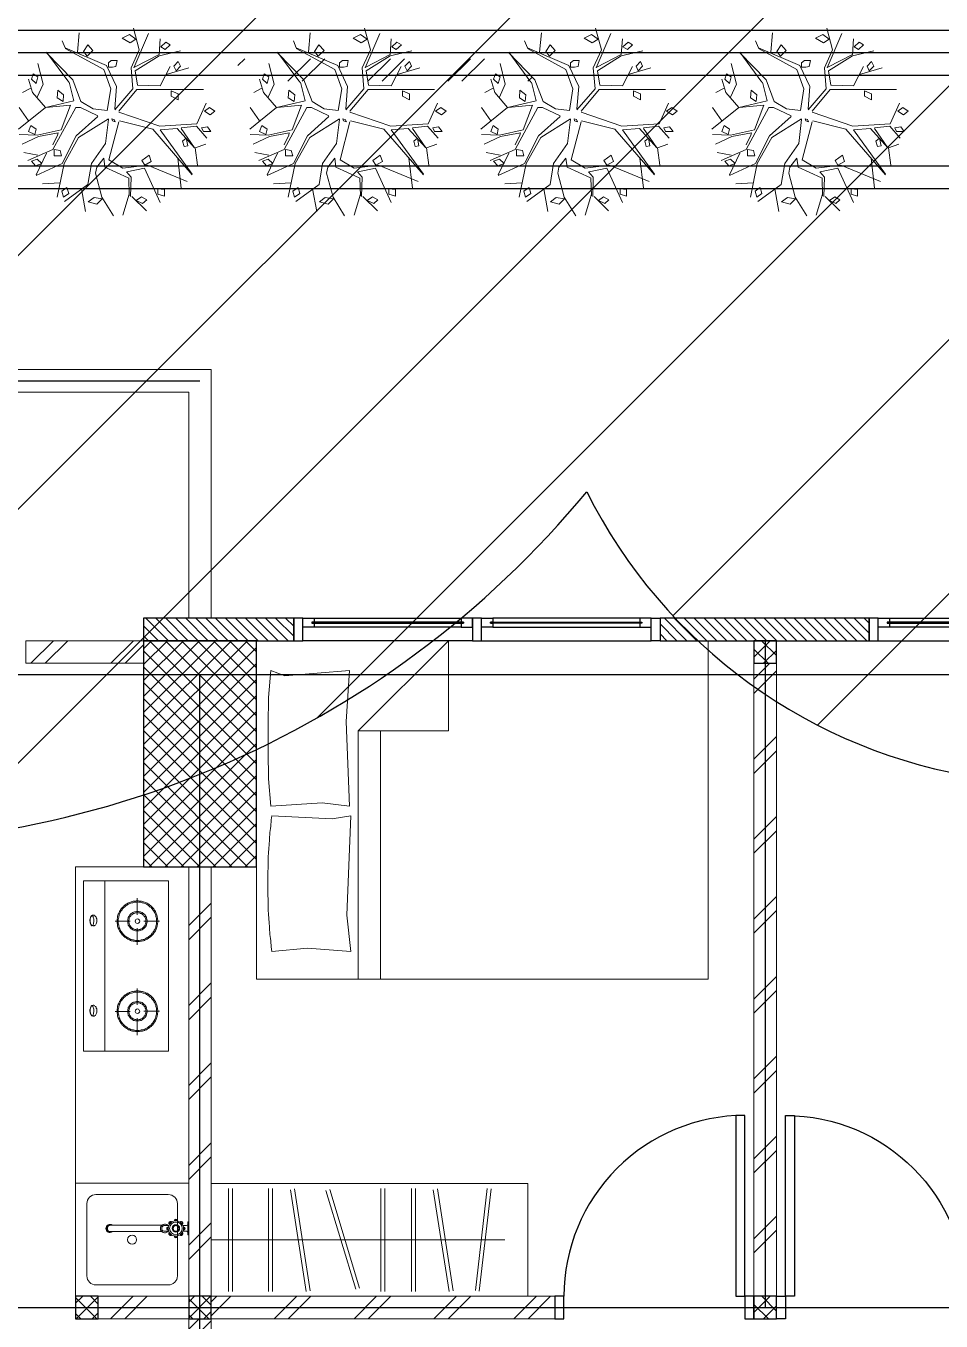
# Model space of a CAD drawing. Header units: millimetres. Extents: x -324 to 75, y -297 to 74.
# Drawn here: x -115 to -110.95, y 10.59 to 16.32 of the extents above; entities that cross this region are included whole.
import ezdxf

# ---------------------------------------------------------------- set-up
doc = ezdxf.new("R2010")
doc.units = ezdxf.units.MM
doc.layers.get('defpoints').update_dxf_attribs({"color": 1})
for name, color, linetype, lineweight in [('ars', 11, 'Continuous', 0), ('KOL', 1, 'Continuous', 30), ('KOLOM', 4, 'Continuous', 9), ('lan', 7, 'Continuous', 15), ('POHON', 62, 'Continuous', 5), ('SANITAIR', 15, 'Continuous', 9), ('tem', 5, 'Continuous', 20)]:
    doc.layers.add(name, color=color, linetype=linetype, lineweight=lineweight)
doc.layers.add('as', color=1, linetype='Continuous', plot=False)
doc.layers.add('Kusen', color=30, linetype='Continuous')
doc.styles.add('ATTR', font='romans.shx', dxfattribs={"width": 0.8, "height": 0.56})
pattern_1 = [(45, (0.09994, 0.1431), (-0.1767767, 0.1767767), []), (45, (0.16244, 0.1431), (-0.1767767, 0.1767767), [])]

# ---------------------------------------------------------------- blocks, each defined once
blk = doc.blocks.new('T. J1')
at = {"layer": 'Kusen'}
for p, q in [((-0.7188, 0.1), (-0.0688, 0.1)), ((-0.0688, 0.06), (-0.7188, 0.06)), ((0.7212, 0.1), (0.0712, 0.1)), ((0.0712, 0.06), (0.7212, 0.06)), ((-0.0188, 0), (-0.7688, 0)), ((0.0212, 0), (0.7712, 0))]:
    blk.add_line(p, q, dxfattribs=at)
for points in [[(-0.8088, 0), (-0.7688, 0), (-0.7688, 0.1), (-0.8088, 0.1)], [(-0.0188, 0), (0.0212, 0), (0.0212, 0.1), (-0.0188, 0.1)], [(0.8112, 0), (0.7712, 0), (0.7712, 0.1), (0.8112, 0.1)]]:
    blk.add_lwpolyline(points, close=True, dxfattribs=at)
for points in [[(-0.7188, 0.0775), (-0.7188, 0.06), (-0.7688, 0.06), (-0.7688, 0.1), (-0.7188, 0.1), (-0.7188, 0.0825), (-0.7288, 0.0825), (-0.7288, 0.0775), (-0.7188, 0.0775)], [(-0.0688, 0.0775), (-0.0688, 0.06), (-0.0188, 0.06), (-0.0188, 0.1), (-0.0688, 0.1), (-0.0688, 0.0825), (-0.0588, 0.0825), (-0.0588, 0.0775), (-0.0688, 0.0775)], [(0.0712, 0.0775), (0.0712, 0.06), (0.0212, 0.06), (0.0212, 0.1), (0.0712, 0.1), (0.0712, 0.0825), (0.0612, 0.0825), (0.0612, 0.0775), (0.0712, 0.0775)], [(0.7212, 0.0775), (0.7212, 0.06), (0.7712, 0.06), (0.7712, 0.1), (0.7212, 0.1), (0.7212, 0.0825), (0.7312, 0.0825), (0.7312, 0.0775), (0.7212, 0.0775)]]:
    blk.add_lwpolyline(points, dxfattribs=at)
at = {"layer": 'Kusen', "color": 141}
for points in [[(-0.7288, 0.0775), (-0.0588, 0.0775), (-0.0588, 0.0825), (-0.7288, 0.0825)], [(0.7312, 0.0775), (0.0612, 0.0775), (0.0612, 0.0825), (0.7312, 0.0825)]]:
    blk.add_lwpolyline(points, close=True, dxfattribs=at)
blk = doc.blocks.new('T. J2')
at = {"layer": 'Kusen'}
for p, q in [((-0.3692, 0.1), (0.2808, 0.1)), ((0.2808, 0.06), (-0.3692, 0.06)), ((-0.4192, 0), (0.3308, 0))]:
    blk.add_line(p, q, dxfattribs=at)
for points in [[(-0.4592, 0), (-0.4192, 0), (-0.4192, 0.1), (-0.4592, 0.1)], [(0.3308, 0), (0.3708, 0), (0.3708, 0.1), (0.3308, 0.1)]]:
    blk.add_lwpolyline(points, close=True, dxfattribs=at)
for points in [[(-0.3692, 0.0775), (-0.3692, 0.06), (-0.4192, 0.06), (-0.4192, 0.1), (-0.3692, 0.1), (-0.3692, 0.0825), (-0.3792, 0.0825), (-0.3792, 0.0775), (-0.3692, 0.0775)], [(0.2808, 0.0775), (0.2808, 0.06), (0.3308, 0.06), (0.3308, 0.1), (0.2808, 0.1), (0.2808, 0.0825), (0.2908, 0.0825), (0.2908, 0.0775), (0.2808, 0.0775)]]:
    blk.add_lwpolyline(points, dxfattribs=at)
at = {"layer": 'Kusen', "color": 141}
blk.add_lwpolyline([(-0.3792, 0.0775), (0.2908, 0.0775), (0.2908, 0.0825), (-0.3792, 0.0825)], close=True, dxfattribs=at)
blk = doc.blocks.new('P.80')
at = {"layer": 'Kusen'}
for points in [[(-69.8094, -74.8368), (-69.7694, -74.8368), (-69.7694, -74.0368), (-69.8094, -74.0368)], [(-70.6094, -74.9368), (-70.5694, -74.9368), (-70.5694, -74.8368), (-70.6094, -74.8368)], [(-69.7694, -74.9368), (-69.7294, -74.9368), (-69.7294, -74.8368), (-69.7694, -74.8368)]]:
    blk.add_lwpolyline(points, close=True, dxfattribs=at)
blk.add_arc((-69.7694, -74.8368), 0.8, 90, 180, dxfattribs=at)
blk = doc.blocks.new('K 10.10')
at = {"layer": 'ars'}
h = blk.add_hatch(dxfattribs=at)
h.set_pattern_fill('_USER', color=256, scale=0.05, angle=45, double=1, pattern_type=0)
h.set_pattern_definition([(45, (0, 0), (-0.035355339, 0.035355339), []), (135, (0, 0), (-0.035355339, -0.035355339), [])])
h.paths.add_polyline_path([(1560.5383, 1380.4069), (1560.6383, 1380.4069), (1560.6383, 1380.5069), (1560.5383, 1380.5069)])
at = {"layer": 'KOL'}
blk.add_lwpolyline([(1560.5383, 1380.4069), (1560.6383, 1380.4069), (1560.6383, 1380.5069), (1560.5383, 1380.5069)], close=True, dxfattribs=at)
blk = doc.blocks.new('BED1')
at = {"color": 0, "linetype": 'Continuous'}
for points in [[(1.9976, 0), (1.9976, 1.4976), (0, 1.4976), (0, 0), (1.9976, 0)], [(1.5484, 1.0993), (1.1489, 1.0993), (1.1489, 1.4976), (1.5484, 1.0993)], [(1.9346, 1.3656), (1.9443, 1.2458), (1.9467, 1.1259), (1.9467, 1.0061), (1.9443, 0.8862), (1.9346, 0.7663), (1.707, 0.7809), (1.586, 0.7663), (1.6017, 1.1404), (1.586, 1.3656), (1.8717, 1.3426), (1.9346, 1.3656)], [(1.4492, 1.0993), (1.4492, 0)], [(1.5484, 1.0993), (1.5484, 0)], [(1.9298, 0.1235), (1.7724, 0.138), (1.5799, 0.1235), (1.5981, 0.2833), (1.5799, 0.7228), (1.6634, 0.7094), (1.9298, 0.7228)], [(1.9298, 0.1235), (1.931, 0.1332), (1.9322, 0.1429), (1.9334, 0.1513), (1.9346, 0.161), (1.9346, 0.1707), (1.9358, 0.1804), (1.937, 0.1889), (1.9383, 0.1985), (1.9383, 0.2082), (1.9395, 0.2179), (1.9407, 0.2264), (1.9407, 0.2361), (1.9419, 0.2458), (1.9419, 0.2542), (1.9431, 0.2639), (1.9431, 0.2736), (1.9443, 0.2833), (1.9443, 0.2918), (1.9455, 0.3015), (1.9455, 0.3111), (1.9455, 0.3208), (1.9467, 0.3293), (1.9467, 0.339), (1.9467, 0.3487), (1.9467, 0.3584), (1.9479, 0.3668), (1.9479, 0.3765), (1.9479, 0.3862), (1.9479, 0.3959), (1.9479, 0.4044), (1.9479, 0.414), (1.9479, 0.4237), (1.9479, 0.4334), (1.9479, 0.4419), (1.9479, 0.4516), (1.9479, 0.4613), (1.9479, 0.4709), (1.9479, 0.4794), (1.9467, 0.4891), (1.9467, 0.4988), (1.9467, 0.5085), (1.9467, 0.5169), (1.9455, 0.5266), (1.9455, 0.5363), (1.9455, 0.546), (1.9443, 0.5545), (1.9443, 0.5642), (1.9431, 0.5738), (1.9431, 0.5835), (1.9419, 0.592), (1.9419, 0.6017), (1.9407, 0.6114), (1.9407, 0.6199), (1.9395, 0.6295), (1.9383, 0.6392), (1.9383, 0.6489), (1.937, 0.6574), (1.9358, 0.6671), (1.9346, 0.6768), (1.9346, 0.6864), (1.9334, 0.6949), (1.9322, 0.7046), (1.931, 0.7143), (1.9298, 0.7228)]]:
    blk.add_lwpolyline(points, dxfattribs=at)
blk = doc.blocks.new('LEMARI1')
for points in [[(0.6998, 0.4988), (-0.6998, 0.4988)], [(-0.6998, 0), (0.6998, 0), (0.6998, 0.4988), (-0.6998, 0.4988), (-0.6998, 0)], [(-0.5387, 0.4758), (-0.4855, 0.023)], [(-0.4685, 0.0254), (-0.5206, 0.477)], [(-0.3002, 0.4746), (-0.3705, 0.0242)], [(-0.3523, 0.0218), (-0.2821, 0.4709)], [(-0.2034, 0.477), (-0.2034, 0.0218)], [(-0.1852, 0.0218), (-0.1852, 0.477)], [(-0.0678, 0.477), (-0.0678, 0.0218)], [(-0.0496, 0.0218), (-0.0496, 0.477)], [(0.1755, 0.4722), (0.0436, 0.0363)], [(0.0605, 0.0315), (0.1937, 0.4673)], [(0.3317, 0.4746), (0.2627, 0.0242)], [(0.2797, 0.0218), (0.3499, 0.4709)], [(0.4286, 0.477), (0.4286, 0.0218)], [(0.4467, 0.0218), (0.4467, 0.477)], [(0.6053, 0.477), (0.6053, 0.0218)], [(0.6235, 0.0218), (0.6235, 0.477)], [(0.6998, 0.2494), (-0.5993, 0.2494)]]:
    blk.add_lwpolyline(points)
blk = doc.blocks.new('typikal-1a')
at = {"layer": 'as'}
for p, q in [((0, 2.8), (6.2, 2.8)), ((2.5, -0.15), (2.5, 2.8))]:
    blk.add_line(p, q, dxfattribs=at)
at = {"layer": 'KOL'}
blk.add_lwpolyline([(2.035, -0.15), (2.96, -0.15), (2.96, -0.25), (2.035, -0.25)], close=True, dxfattribs=at)
at = {"layer": 'tem'}
for points in [[(0.05, 2.85), (-0.05, 2.85), (-0.05, 5.45), (0.05, 5.45)], [(1.57, 2.75), (0.05, 2.75), (0.05, 2.85), (1.57, 2.85)], [(0.05, 2.75), (-0.05, 2.75), (-0.05, 0.85), (0.05, 0.85)], [(2.45, 2.75), (2.55, 2.75), (2.55, -0.05), (2.45, -0.05)]]:
    blk.add_lwpolyline(points, close=True, dxfattribs=at)
at = {"layer": 'ars', "rotation": 180}
for name, p in [('LEMARI1', (0.7498, 2.75)), ('BED1', (2.2476, 1.3476))]:
    blk.add_blockref(name, p, dxfattribs=at)
at = {"layer": 'KOLOM', "extrusion": (0, 0, -1), "zscale": -1}
for p in [(-1560.5883, -1377.6569), (-1563.0883, -1377.6569), (-1563.0883, -1380.5569)]:
    blk.add_blockref('K 10.10', p, dxfattribs=at)
at = {"layer": 'Kusen', "xscale": -1, "rotation": 180}
for name, p in [('P.80', (72.1794, -72.0868)), ('T. J1', (1.2238, -0.15)), ('T. J2', (3.4192, -0.15))]:
    blk.add_blockref(name, p, dxfattribs=at)
at = {"layer": 'Kusen', "rotation": 180}
blk.add_blockref('P.80', (-67.1794, -72.0868), dxfattribs=at)
blk = doc.blocks.new('k2')
at = {"layer": 'ars'}
h = blk.add_hatch(dxfattribs=at)
h.set_pattern_fill('_USER', color=256, scale=0.05, angle=45, double=1, pattern_type=0)
h.set_pattern_definition([(45, (0, -5), (-0.03535534, 0.03535534), []), (135, (0, -5), (-0.03535534, -0.03535534), [])])
h.paths.add_polyline_path([(-0.25, -0.5), (0.25, -0.5), (0.25, 0.5), (-0.25, 0.5)])
at = {"layer": 'KOL'}
blk.add_lwpolyline([(-0.25, -0.5), (0.25, -0.5), (0.25, 0.5), (-0.25, 0.5)], close=True, dxfattribs=at)
blk = doc.blocks.new('bola-3')
at = {"layer": 'POHON'}
for p, q in [((-0.045, 2.245), (-0.318, 1.803)), ((0.177, 2.226), (0.328, 1.732)), ((-1.198, 1.908), (-0.648, 1.503)), ((-0.799, 1.609), (-0.703, 2.138)), ((0.387, 1.789), (0.731, 2.125)), ((0.686, 1.115), (1.057, 1.926)), ((-1.212, 1.009), (-1.377, 1.803)), ((-0.318, 1.803), (-0.469, 1.238)), ((0.315, 1.344), (0.328, 1.767)), ((0.356, 1.785), (0.37, 1.327)), ((1.553, 1.591), (1.47, 0.886)), ((-1.253, 1.009), (-1.872, 1.291)), ((-1.872, 1.274), (-1.625, 0.762)), ((-1.308, 1.468), (-1.721, 1.485)), ((-0.648, 1.503), (-0.566, 1.009)), ((-0.469, 1.238), (-0.442, 1.097)), ((-0.249, 1.097), (0.301, 1.344)), ((0.37, 1.327), (0.26, 1.203)), ((0.755, 1.044), (1.69, 1.432)), ((0.879, 0.198), (1.814, 1.274)), ((1.814, 1.256), (1.057, 0.216)), ((-1.473, 0.674), (-2.065, 0.939)), ((-0.923, 0.357), (-1.253, 1.009)), ((-0.868, 0.392), (-1.212, 1.009)), ((-0.566, 1.009), (-0.236, 0.533)), ((-0.442, 1.097), (-0.277, 0.886)), ((-0.277, 0.886), (-0.249, 1.097)), ((-0.153, 0.921), (0.177, 1.115)), ((0.081, 0.022), (-0.153, 0.921)), ((0.177, 1.115), (0.755, 1.044)), ((0.273, 1.203), (0.686, 1.115)), ((1.883, 0.639), (1.938, 1.044)), ((-1.831, 0.815), (-2.161, 0.745)), ((-0.937, -0.313), (-1.473, 0.674)), ((1.456, 0.18), (1.869, 0.639)), ((1.869, 0.639), (1.553, 0.18)), ((1.883, 0.639), (2.13, 0.551)), ((-1.845, 0.339), (-2.271, 0.322)), ((-2.202, 0.551), (-1.817, 0.374)), ((-1.281, 0.216), (-1.845, 0.339)), ((-1.817, 0.374), (-1.35, 0.286)), ((-1.363, 0.339), (-1.473, 0.568)), ((-1.35, 0.286), (-1.363, 0.339)), ((-0.414, -0.102), (-0.923, 0.357)), ((-0.167, -0.049), (-0.868, 0.392)), ((-0.236, 0.533), (-0.167, -0.031)), ((1.91, 0.128), (2.158, 0.41)), ((-1.652, -0.313), (-2.285, 0.198)), ((-2.051, 0.004), (-2.271, -0.313)), ((-1.061, -0.366), (-1.281, 0.216)), ((0.081, -0.207), (1.044, 0.128)), ((0.095, 0.004), (0.879, 0.198)), ((1.044, 0.128), (1.924, 0.075)), ((1.057, 0.216), (1.456, 0.18)), ((1.553, 0.163), (1.91, 0.128)), ((1.924, 0.075), (2.144, -0.419)), ((-0.414, -0.119), (-0.827, -0.313)), ((-0.524, -0.278), (-0.813, -0.454)), ((-0.194, -0.243), (-0.524, -0.278)), ((-0.194, -0.243), (-0.112, -0.754)), ((-0.015, -0.26), (0.411, -0.754)), ((-0.015, -0.278), (0.026, -0.807)), ((0.081, -0.225), (0.507, -0.736)), ((-1.652, -0.313), (-1.955, -0.666)), ((-1.845, -0.56), (-1.707, -0.86)), ((-0.978, -0.472), (-1.652, -0.313)), ((-1.639, -0.313), (-1.061, -0.366)), ((-1.088, -0.913), (-0.978, -0.472)), ((-0.813, -0.454), (-1.006, -0.966)), ((-0.827, -0.313), (-0.937, -0.313)), ((-1.996, -0.772), (-2.189, -0.666)), ((-1.955, -0.666), (-2.051, -0.983)), ((-1.707, -0.86), (-1.831, -1.354)), ((-1.625, -1.618), (-1.102, -0.913)), ((-0.112, -0.754), (-0.277, -1.213)), ((0.026, -0.807), (-0.208, -1.301)), ((0.411, -0.754), (0.37, -1.248)), ((0.521, -0.842), (0.466, -1.177)), ((0.507, -0.736), (2.075, -0.736)), ((0.521, -0.842), (1.057, -0.825)), ((1.057, -0.825), (1.291, -1.283)), ((-1.006, -0.966), (-1.625, -1.6)), ((-0.277, -1.213), (-1.185, -1.706)), ((0.466, -1.177), (1.03, -1.53)), ((1.195, -1.089), (1.731, -1.248)), ((-0.208, -1.301), (-1.185, -1.724)), ((0.37, -1.248), (0.562, -1.671)), ((0.438, -1.248), (0.782, -2.059)), ((0.452, -1.265), (1.03, -1.565)), ((-1.185, -1.724), (-1.253, -1.883)), ((-0.896, -1.618), (-0.854, -2.077)), ((0.562, -1.671), (0.425, -2.182)), ((1.03, -1.53), (1.539, -1.653)), ((1.03, -1.565), (1.057, -1.936))]:
    blk.add_line(p, q, dxfattribs=at)
for points in [[(-0.435, 1.966), (-0.641, 1.913), (-0.504, 1.807), (-0.311, 1.842)], [(0.49, 1.882), (0.641, 1.953), (0.738, 1.864), (0.614, 1.794)], [(-1.226, 1.803), (-1.267, 1.662), (-1.143, 1.573), (-1.102, 1.715)], [(1.155, 1.778), (1.001, 1.734), (1.001, 1.602), (1.155, 1.624)], [(-1.735, 1.009), (-1.886, 1.062), (-1.982, 0.956), (-1.845, 0.903)], [(0.691, 1.051), (0.622, 0.941), (0.794, 0.809), (0.846, 0.963)], [(-1.441, 0.676), (-1.441, 0.831), (-1.269, 0.831), (-1.303, 0.698)], [(-1.9, 0.322), (-2.051, 0.251), (-1.996, 0.11), (-1.872, 0.198)], [(1.671, 0.412), (1.585, 0.478), (1.62, 0.61), (1.706, 0.588)], [(-0.002, 0.022), (-0.07, 0.004), (-0.084, -0.049), (-0.029, -0.031)], [(2.034, 0.163), (2.075, 0.251), (2.254, 0.251), (2.171, 0.145)], [(2.099, -0.225), (2.237, -0.137), (2.347, -0.225), (2.223, -0.313)], [(-1.236, -0.454), (-1.374, -0.543), (-1.36, -0.719), (-1.222, -0.613)], [(1.319, -0.706), (1.319, -0.582), (1.484, -0.494), (1.484, -0.635)], [(-1.872, -0.878), (-1.982, -0.983), (-1.941, -1.107), (-1.831, -1.036)], [(1.43, -1.175), (1.379, -1.285), (1.482, -1.396), (1.534, -1.285)], [(-0.667, -1.528), (-0.753, -1.638), (-0.65, -1.792), (-0.53, -1.66)], [(-0.167, -1.261), (-0.167, -1.367), (-0.098, -1.42), (0.04, -1.42), (0.012, -1.279), (-0.07, -1.261)], [(1.069, -1.748), (1.173, -1.682), (1.293, -1.792), (1.19, -1.858)], [(0.485, -1.924), (0.347, -1.836), (0.158, -1.947), (0.33, -2.035)]]:
    blk.add_lwpolyline(points, close=True, dxfattribs=at)
at = {"layer": 'POHON', "style": 'ATTR', "width": 0.8, "flags": 9}
blk.add_attdef('ESTCODE', (-0.07, 0.004), '', height=0.00000926, dxfattribs=at)
blk = doc.blocks.new('KRAN DPR ATAS')
for p, q in [((-0.0289, 0), (0.0289, 0)), ((-0.0289, 0), (-0.0289, -0.0021)), ((0.0289, 0), (0.0289, -0.0021)), ((-0.0275, -0.0035), (0.0275, -0.0035)), ((-0.0127, -0.0092), (-0.0127, -0.0252)), ((0.0127, -0.0092), (0.0127, -0.0252)), ((-0.0127, -0.0877), (-0.0127, -0.1101)), ((0.0127, -0.0877), (0.0127, -0.1101)), ((-0.014, -0.1188), (-0.014, -0.3457)), ((0.014, -0.1188), (0.014, -0.3457))]:
    blk.add_line(p, q)
for radius in [0.0338, 0.0279, 0.0166, 0.0138, 0.0123]:
    blk.add_circle((0, -0.0564), radius)
for centre, radius, start, end in [((-0.0338, -0.0564), 0.00706, 84.002, 275.998), ((-0.0315, -0.0564), 0.00706, 103.1189, 256.8811), ((-0.0239, -0.0326), 0.00706, 39.002, 230.998), ((-0.0222, -0.0342), 0.00706, 58.1189, 211.8811), ((-0.0275, -0.0021), 0.00141, 180, 270), ((-0.0183, -0.0092), 0.00564, 0, 90), ((-0.0009, -0.0214), 0.00884, 254.902, 254.902), ((0, -0.0227), 0.00706, 354.002, 185.998), ((0, -0.025), 0.00706, 13.1189, 166.8811), ((0.0183, -0.0092), 0.00564, 90, 180), ((0.0239, -0.0326), 0.00706, 309.002, 140.998), ((0.0222, -0.0342), 0.00706, 328.1189, 121.8811), ((0.0275, -0.0021), 0.00141, 270, 0), ((0.0338, -0.0564), 0.00706, 264.002, 95.998), ((0.0315, -0.0564), 0.00706, 283.1189, 76.8811), ((-0.0239, -0.0803), 0.00706, 129.002, 320.998), ((-0.0222, -0.0787), 0.00706, 148.1189, 301.8811), ((0, -0.1058), 0.0191, 134.711, 45.289), ((0, -0.1058), 0.0134, 198.6717, 270), ((0, -0.0902), 0.00706, 174.002, 5.998), ((0, -0.0879), 0.00706, 193.1189, 346.8811), ((0, -0.1058), 0.0134, 270, 341.3283), ((0.0239, -0.0803), 0.00706, 219.002, 50.998), ((0.0222, -0.0787), 0.00706, 238.1189, 31.8811), ((0, -0.3457), 0.0178, 141.8277, 38.1723), ((0, -0.3484), 0.0178, 175.6641, 4.3359), ((0, -0.3457), 0.014, 180, 0)]:
    blk.add_arc(centre, radius, start, end)
blk = doc.blocks.new('KOMPOR')
for points in [[(0, 0.3765), (0, -0.3765)], [(0.0944, 0.3765), (0, 0.3765)], [(0.3765, 0.3765), (0.0944, 0.3765)], [(0.0944, 0.3765), (0.0944, -0.3765)], [(0.3765, -0.3765), (0.3765, 0.3765)], [(0.2385, 0.2906), (0.2337, 0.2906), (0.23, 0.2906), (0.2252, 0.2893), (0.2203, 0.2893), (0.2167, 0.2881), (0.2119, 0.2869), (0.2082, 0.2857), (0.2034, 0.2833), (0.1998, 0.2821), (0.1961, 0.2797), (0.1925, 0.2772), (0.1889, 0.276), (0.1852, 0.2724), (0.1816, 0.27), (0.178, 0.2676), (0.1755, 0.2639), (0.1719, 0.2615), (0.1695, 0.2579), (0.1671, 0.2542), (0.1634, 0.2506), (0.1622, 0.247), (0.1598, 0.2433), (0.1574, 0.2397), (0.1562, 0.2361), (0.1538, 0.2312), (0.1525, 0.2276), (0.1513, 0.2228), (0.1501, 0.2191), (0.1501, 0.2143), (0.1489, 0.2094), (0.1489, 0.2058), (0.1489, 0.201), (0.1489, 0.1961), (0.1489, 0.1913), (0.1501, 0.1864), (0.1501, 0.1828), (0.1513, 0.178), (0.1525, 0.1743), (0.1538, 0.1695), (0.1562, 0.1659), (0.1574, 0.161), (0.1598, 0.1574), (0.1622, 0.1538), (0.1634, 0.1501), (0.1671, 0.1465), (0.1695, 0.1429), (0.1719, 0.1404), (0.1755, 0.1368), (0.178, 0.1344), (0.1816, 0.1308), (0.1852, 0.1283), (0.1889, 0.1259), (0.1925, 0.1235), (0.1961, 0.1211), (0.1998, 0.1199), (0.2034, 0.1174), (0.2082, 0.1162), (0.2119, 0.115), (0.2167, 0.1138), (0.2203, 0.1126), (0.2252, 0.1114), (0.23, 0.1114), (0.2337, 0.1102), (0.2385, 0.1102), (0.2433, 0.1102), (0.2482, 0.1114), (0.253, 0.1114), (0.2567, 0.1126), (0.2615, 0.1138), (0.2651, 0.115), (0.27, 0.1162), (0.2736, 0.1174), (0.2785, 0.1199), (0.2821, 0.1211), (0.2857, 0.1235), (0.2893, 0.1259), (0.293, 0.1283), (0.2966, 0.1308), (0.299, 0.1344), (0.3027, 0.1368), (0.3051, 0.1404), (0.3087, 0.1429), (0.3111, 0.1465), (0.3136, 0.1501), (0.316, 0.1538), (0.3184, 0.1574), (0.3196, 0.161), (0.322, 0.1659), (0.3232, 0.1695), (0.3245, 0.1743), (0.3257, 0.178), (0.3269, 0.1828), (0.3281, 0.1864), (0.3281, 0.1913), (0.3293, 0.1961), (0.3293, 0.201), (0.3293, 0.2058), (0.3281, 0.2094), (0.3281, 0.2143), (0.3269, 0.2191), (0.3257, 0.2228), (0.3245, 0.2276), (0.3232, 0.2312), (0.322, 0.2361), (0.3196, 0.2397), (0.3184, 0.2433), (0.316, 0.247), (0.3136, 0.2506), (0.3111, 0.2542), (0.3087, 0.2579), (0.3051, 0.2615), (0.3027, 0.2639), (0.299, 0.2676), (0.2966, 0.27), (0.293, 0.2724), (0.2893, 0.276), (0.2857, 0.2772), (0.2821, 0.2797), (0.2785, 0.2821), (0.2736, 0.2833), (0.27, 0.2857), (0.2651, 0.2869), (0.2615, 0.2881), (0.2567, 0.2893), (0.253, 0.2893), (0.2482, 0.2906), (0.2433, 0.2906), (0.2385, 0.2906)], [(0.2373, 0.3063), (0.2373, 0.2312)], [(0.2385, 0.2857), (0.2349, 0.2857), (0.23, 0.2857), (0.2264, 0.2845), (0.2215, 0.2833), (0.2179, 0.2833), (0.2131, 0.2821), (0.2094, 0.2809), (0.2058, 0.2785), (0.2022, 0.2772), (0.1985, 0.2748), (0.1949, 0.2736), (0.1913, 0.2712), (0.1877, 0.2688), (0.1852, 0.2663), (0.1816, 0.2639), (0.1792, 0.2603), (0.1755, 0.2579), (0.1731, 0.2542), (0.1707, 0.2518), (0.1683, 0.2482), (0.1659, 0.2446), (0.1646, 0.2409), (0.1622, 0.2373), (0.161, 0.2337), (0.1586, 0.23), (0.1574, 0.2264), (0.1562, 0.2215), (0.1562, 0.2179), (0.155, 0.2131), (0.1538, 0.2094), (0.1538, 0.2046), (0.1538, 0.201), (0.1538, 0.1961), (0.1538, 0.1925), (0.155, 0.1877), (0.1562, 0.184), (0.1562, 0.1792), (0.1574, 0.1755), (0.1586, 0.1719), (0.161, 0.1671), (0.1622, 0.1634), (0.1646, 0.1598), (0.1659, 0.1562), (0.1683, 0.1525), (0.1707, 0.1501), (0.1731, 0.1465), (0.1755, 0.1441), (0.1792, 0.1404), (0.1816, 0.138), (0.1852, 0.1356), (0.1877, 0.132), (0.1913, 0.1308), (0.1949, 0.1283), (0.1985, 0.1259), (0.2022, 0.1235), (0.2058, 0.1223), (0.2094, 0.1211), (0.2131, 0.1199), (0.2179, 0.1186), (0.2215, 0.1174), (0.2264, 0.1162), (0.23, 0.1162), (0.2349, 0.1162), (0.2385, 0.1162), (0.2433, 0.1162), (0.247, 0.1162), (0.2518, 0.1162), (0.2554, 0.1174), (0.2603, 0.1186), (0.2639, 0.1199), (0.2676, 0.1211), (0.2724, 0.1223), (0.276, 0.1235), (0.2797, 0.1259), (0.2833, 0.1283), (0.2869, 0.1308), (0.2893, 0.132), (0.293, 0.1356), (0.2954, 0.138), (0.299, 0.1404), (0.3015, 0.1441), (0.3039, 0.1465), (0.3075, 0.1501), (0.3087, 0.1525), (0.3111, 0.1562), (0.3136, 0.1598), (0.316, 0.1634), (0.3172, 0.1671), (0.3184, 0.1719), (0.3196, 0.1755), (0.3208, 0.1792), (0.322, 0.184), (0.3232, 0.1877), (0.3232, 0.1925), (0.3232, 0.1961), (0.3232, 0.201), (0.3232, 0.2046), (0.3232, 0.2094), (0.3232, 0.2131), (0.322, 0.2179), (0.3208, 0.2215), (0.3196, 0.2264), (0.3184, 0.23), (0.3172, 0.2337), (0.316, 0.2373), (0.3136, 0.2409), (0.3111, 0.2446), (0.3087, 0.2482), (0.3075, 0.2518), (0.3039, 0.2542), (0.3015, 0.2579), (0.299, 0.2603), (0.2954, 0.2639), (0.293, 0.2663), (0.2893, 0.2688), (0.2869, 0.2712), (0.2833, 0.2736), (0.2797, 0.2748), (0.276, 0.2772), (0.2724, 0.2785), (0.2676, 0.2809), (0.2639, 0.2821), (0.2603, 0.2833), (0.2554, 0.2833), (0.2518, 0.2845), (0.247, 0.2857), (0.2433, 0.2857), (0.2385, 0.2857)], [(0.2385, 0.2433), (0.2349, 0.2433), (0.23, 0.2433), (0.2264, 0.2421), (0.2215, 0.2409), (0.2179, 0.2385), (0.2143, 0.2361), (0.2119, 0.2337), (0.2082, 0.2312), (0.2058, 0.2276), (0.2034, 0.2252), (0.201, 0.2215), (0.1985, 0.2179), (0.1973, 0.2131), (0.1961, 0.2094), (0.1961, 0.2046), (0.1961, 0.201), (0.1961, 0.1961), (0.1961, 0.1925), (0.1973, 0.1877), (0.1985, 0.184), (0.201, 0.1804), (0.2034, 0.1768), (0.2058, 0.1731), (0.2082, 0.1707), (0.2119, 0.1671), (0.2143, 0.1646), (0.2179, 0.1622), (0.2215, 0.161), (0.2264, 0.1598), (0.23, 0.1586), (0.2349, 0.1574), (0.2385, 0.1574), (0.2433, 0.1574), (0.247, 0.1586), (0.2518, 0.1598), (0.2554, 0.161), (0.2591, 0.1622), (0.2627, 0.1646), (0.2663, 0.1671), (0.2688, 0.1707), (0.2724, 0.1731), (0.2748, 0.1768), (0.2772, 0.1804), (0.2785, 0.184), (0.2797, 0.1877), (0.2809, 0.1925), (0.2821, 0.1961), (0.2821, 0.201), (0.2821, 0.2046), (0.2809, 0.2094), (0.2797, 0.2131), (0.2785, 0.2179), (0.2772, 0.2215), (0.2748, 0.2252), (0.2724, 0.2276), (0.2688, 0.2312), (0.2663, 0.2337), (0.2627, 0.2361), (0.2591, 0.2385), (0.2554, 0.2409), (0.2518, 0.2421), (0.247, 0.2433), (0.2433, 0.2433), (0.2385, 0.2433)], [(0.2385, 0.2385), (0.2349, 0.2385), (0.2312, 0.2373), (0.2276, 0.2373), (0.224, 0.2361), (0.2203, 0.2337), (0.2179, 0.2324), (0.2143, 0.23), (0.2119, 0.2276), (0.2094, 0.2252), (0.207, 0.2215), (0.2058, 0.2191), (0.2034, 0.2155), (0.2022, 0.2119), (0.2022, 0.2082), (0.201, 0.2046), (0.201, 0.201), (0.201, 0.1973), (0.2022, 0.1925), (0.2022, 0.1889), (0.2034, 0.1864), (0.2058, 0.1828), (0.207, 0.1792), (0.2094, 0.1768), (0.2119, 0.1743), (0.2143, 0.1719), (0.2179, 0.1695), (0.2203, 0.1671), (0.224, 0.1659), (0.2276, 0.1646), (0.2312, 0.1634), (0.2349, 0.1634), (0.2385, 0.1622), (0.2421, 0.1634), (0.247, 0.1634), (0.2506, 0.1646), (0.253, 0.1659), (0.2567, 0.1671), (0.2603, 0.1695), (0.2627, 0.1719), (0.2651, 0.1743), (0.2676, 0.1768), (0.27, 0.1792), (0.2724, 0.1828), (0.2736, 0.1864), (0.2748, 0.1889), (0.276, 0.1925), (0.276, 0.1973), (0.2772, 0.201), (0.276, 0.2046), (0.276, 0.2082), (0.2748, 0.2119), (0.2736, 0.2155), (0.2724, 0.2191), (0.27, 0.2215), (0.2676, 0.2252), (0.2651, 0.2276), (0.2627, 0.23), (0.2603, 0.2324), (0.2567, 0.2337), (0.253, 0.2361), (0.2506, 0.2373), (0.247, 0.2373), (0.2421, 0.2385), (0.2385, 0.2385)], [(0.0436, 0.2228), (0.0472, 0.2228), (0.0496, 0.2215), (0.0533, 0.2191), (0.0545, 0.2155), (0.0557, 0.2119), (0.0581, 0.2094), (0.0593, 0.2046), (0.0593, 0.1998), (0.0593, 0.1949), (0.0593, 0.1901), (0.0569, 0.1864), (0.0557, 0.1828), (0.0533, 0.1792), (0.0508, 0.178), (0.0484, 0.1755), (0.046, 0.1743), (0.0424, 0.1743), (0.04, 0.1755), (0.0375, 0.178), (0.0339, 0.1792), (0.0327, 0.1828), (0.0315, 0.1864), (0.0291, 0.1901), (0.0278, 0.1949), (0.0278, 0.1998), (0.0291, 0.2046), (0.0303, 0.2094), (0.0315, 0.2119), (0.0339, 0.2155), (0.0351, 0.2191), (0.0375, 0.2215), (0.0412, 0.2228), (0.0436, 0.2228)], [(0.0375, 0.2215), (0.04, 0.2215), (0.04, 0.2203), (0.0424, 0.2179), (0.0436, 0.2155), (0.0448, 0.2119), (0.0448, 0.2082), (0.046, 0.2034), (0.046, 0.1998), (0.046, 0.1961), (0.046, 0.1913), (0.0448, 0.1877), (0.0436, 0.184), (0.0436, 0.1816), (0.0412, 0.178), (0.04, 0.1768), (0.0387, 0.1755), (0.0375, 0.1755), (0.0351, 0.1768), (0.0339, 0.178), (0.0327, 0.1816), (0.0315, 0.184), (0.0315, 0.1877), (0.0303, 0.1913), (0.0303, 0.1961), (0.0303, 0.1998), (0.0303, 0.2034), (0.0315, 0.2082), (0.0315, 0.2119), (0.0327, 0.2155), (0.0339, 0.2179), (0.0351, 0.2203), (0.0363, 0.2215), (0.0375, 0.2215)], [(0.1404, 0.201), (0.207, 0.201)], [(0.2385, 0.2107), (0.2349, 0.2094), (0.2312, 0.2082), (0.23, 0.2046), (0.2288, 0.201), (0.23, 0.1961), (0.2312, 0.1937), (0.2349, 0.1913), (0.2385, 0.1901), (0.2433, 0.1913), (0.2458, 0.1937), (0.2482, 0.1961), (0.2494, 0.201), (0.2482, 0.2046), (0.2458, 0.2082), (0.2433, 0.2094), (0.2385, 0.2107)], [(0.2373, 0.0993), (0.2373, 0.1719)], [(0.3366, 0.1998), (0.2676, 0.1998)], [(0.2385, -0.1077), (0.2337, -0.1077), (0.23, -0.1077), (0.2252, -0.109), (0.2203, -0.109), (0.2167, -0.1102), (0.2119, -0.1114), (0.2082, -0.1126), (0.2034, -0.115), (0.1998, -0.1162), (0.1961, -0.1186), (0.1925, -0.1211), (0.1889, -0.1235), (0.1852, -0.1259), (0.1816, -0.1283), (0.178, -0.1308), (0.1755, -0.1344), (0.1719, -0.1368), (0.1695, -0.1404), (0.1671, -0.1441), (0.1634, -0.1477), (0.1622, -0.1513), (0.1598, -0.155), (0.1574, -0.1586), (0.1562, -0.1622), (0.1538, -0.1671), (0.1525, -0.1707), (0.1513, -0.1755), (0.1501, -0.1792), (0.1501, -0.184), (0.1489, -0.1889), (0.1489, -0.1925), (0.1489, -0.1973), (0.1489, -0.2022), (0.1489, -0.207), (0.1501, -0.2119), (0.1501, -0.2155), (0.1513, -0.2203), (0.1525, -0.224), (0.1538, -0.2288), (0.1562, -0.2324), (0.1574, -0.2373), (0.1598, -0.2409), (0.1622, -0.2446), (0.1634, -0.2482), (0.1671, -0.2518), (0.1695, -0.2554), (0.1719, -0.2579), (0.1755, -0.2615), (0.178, -0.2639), (0.1816, -0.2676), (0.1852, -0.27), (0.1889, -0.2724), (0.1925, -0.2748), (0.1961, -0.2772), (0.1998, -0.2785), (0.2034, -0.2809), (0.2082, -0.2821), (0.2119, -0.2833), (0.2167, -0.2845), (0.2203, -0.2857), (0.2252, -0.2869), (0.23, -0.2869), (0.2337, -0.2881), (0.2385, -0.2881), (0.2433, -0.2881), (0.2482, -0.2869), (0.253, -0.2869), (0.2567, -0.2857), (0.2615, -0.2845), (0.2651, -0.2833), (0.27, -0.2821), (0.2736, -0.2809), (0.2785, -0.2785), (0.2821, -0.2772), (0.2857, -0.2748), (0.2893, -0.2724), (0.293, -0.27), (0.2966, -0.2676), (0.299, -0.2639), (0.3027, -0.2615), (0.3051, -0.2579), (0.3087, -0.2554), (0.3111, -0.2518), (0.3136, -0.2482), (0.316, -0.2446), (0.3184, -0.2409), (0.3196, -0.2373), (0.322, -0.2324), (0.3232, -0.2288), (0.3245, -0.224), (0.3257, -0.2203), (0.3269, -0.2155), (0.3281, -0.2119), (0.3281, -0.207), (0.3293, -0.2022), (0.3293, -0.1973), (0.3293, -0.1925), (0.3281, -0.1889), (0.3281, -0.184), (0.3269, -0.1792), (0.3257, -0.1755), (0.3245, -0.1707), (0.3232, -0.1671), (0.322, -0.1622), (0.3196, -0.1586), (0.3184, -0.155), (0.316, -0.1513), (0.3136, -0.1477), (0.3111, -0.1441), (0.3087, -0.1404), (0.3051, -0.1368), (0.3027, -0.1344), (0.299, -0.1308), (0.2966, -0.1283), (0.293, -0.1259), (0.2893, -0.1235), (0.2857, -0.1211), (0.2821, -0.1186), (0.2785, -0.1162), (0.2736, -0.115), (0.27, -0.1126), (0.2651, -0.1114), (0.2615, -0.1102), (0.2567, -0.109), (0.253, -0.109), (0.2482, -0.1077), (0.2433, -0.1077), (0.2385, -0.1077)], [(0.2385, -0.1126), (0.2349, -0.1126), (0.23, -0.1126), (0.2264, -0.1138), (0.2215, -0.115), (0.2179, -0.115), (0.2131, -0.1162), (0.2094, -0.1174), (0.2058, -0.1199), (0.2022, -0.1211), (0.1985, -0.1235), (0.1949, -0.1247), (0.1913, -0.1271), (0.1877, -0.1295), (0.1852, -0.132), (0.1816, -0.1344), (0.1792, -0.138), (0.1755, -0.1404), (0.1731, -0.1441), (0.1707, -0.1465), (0.1683, -0.1501), (0.1659, -0.1538), (0.1646, -0.1574), (0.1622, -0.161), (0.161, -0.1646), (0.1586, -0.1683), (0.1574, -0.1719), (0.1562, -0.1768), (0.1562, -0.1804), (0.155, -0.1852), (0.1538, -0.1889), (0.1538, -0.1937), (0.1538, -0.1973), (0.1538, -0.2022), (0.1538, -0.2058), (0.155, -0.2107), (0.1562, -0.2143), (0.1562, -0.2191), (0.1574, -0.2228), (0.1586, -0.2264), (0.161, -0.2312), (0.1622, -0.2349), (0.1646, -0.2385), (0.1659, -0.2421), (0.1683, -0.2458), (0.1707, -0.2482), (0.1731, -0.2518), (0.1755, -0.2554), (0.1792, -0.2579), (0.1816, -0.2603), (0.1852, -0.2627), (0.1877, -0.2663), (0.1913, -0.2688), (0.1949, -0.27), (0.1985, -0.2724), (0.2022, -0.2748), (0.2058, -0.276), (0.2094, -0.2772), (0.2131, -0.2785), (0.2179, -0.2797), (0.2215, -0.2809), (0.2264, -0.2821), (0.23, -0.2821), (0.2349, -0.2821), (0.2385, -0.2833), (0.2433, -0.2821), (0.247, -0.2821), (0.2518, -0.2821), (0.2554, -0.2809), (0.2603, -0.2797), (0.2639, -0.2785), (0.2676, -0.2772), (0.2724, -0.276), (0.276, -0.2748), (0.2797, -0.2724), (0.2833, -0.27), (0.2869, -0.2688), (0.2893, -0.2663), (0.293, -0.2627), (0.2954, -0.2603), (0.299, -0.2579), (0.3015, -0.2554), (0.3039, -0.2518), (0.3075, -0.2482), (0.3087, -0.2458), (0.3111, -0.2421), (0.3136, -0.2385), (0.316, -0.2349), (0.3172, -0.2312), (0.3184, -0.2264), (0.3196, -0.2228), (0.3208, -0.2191), (0.322, -0.2143), (0.3232, -0.2107), (0.3232, -0.2058), (0.3232, -0.2022), (0.3232, -0.1973), (0.3232, -0.1937), (0.3232, -0.1889), (0.3232, -0.1852), (0.322, -0.1804), (0.3208, -0.1768), (0.3196, -0.1719), (0.3184, -0.1683), (0.3172, -0.1646), (0.316, -0.161), (0.3136, -0.1574), (0.3111, -0.1538), (0.3087, -0.1501), (0.3075, -0.1465), (0.3039, -0.1441), (0.3015, -0.1404), (0.299, -0.138), (0.2954, -0.1344), (0.293, -0.132), (0.2893, -0.1295), (0.2869, -0.1271), (0.2833, -0.1247), (0.2797, -0.1235), (0.276, -0.1211), (0.2724, -0.1199), (0.2676, -0.1174), (0.2639, -0.1162), (0.2603, -0.115), (0.2554, -0.115), (0.2518, -0.1138), (0.247, -0.1126), (0.2433, -0.1126), (0.2385, -0.1126)], [(0.2373, -0.0932), (0.2373, -0.1671)], [(0.2385, -0.155), (0.2349, -0.155), (0.23, -0.155), (0.2264, -0.1562), (0.2215, -0.1574), (0.2179, -0.1598), (0.2143, -0.1622), (0.2119, -0.1646), (0.2082, -0.1671), (0.2058, -0.1707), (0.2034, -0.1731), (0.201, -0.1768), (0.1985, -0.1804), (0.1973, -0.1852), (0.1961, -0.1889), (0.1961, -0.1937), (0.1961, -0.1973), (0.1961, -0.2022), (0.1961, -0.207), (0.1973, -0.2107), (0.1985, -0.2143), (0.201, -0.2179), (0.2034, -0.2215), (0.2058, -0.2252), (0.2082, -0.2288), (0.2119, -0.2312), (0.2143, -0.2337), (0.2179, -0.2361), (0.2215, -0.2373), (0.2264, -0.2385), (0.23, -0.2397), (0.2349, -0.2409), (0.2385, -0.2409), (0.2433, -0.2409), (0.247, -0.2397), (0.2518, -0.2385), (0.2554, -0.2373), (0.2591, -0.2361), (0.2627, -0.2337), (0.2663, -0.2312), (0.2688, -0.2288), (0.2724, -0.2252), (0.2748, -0.2215), (0.2772, -0.2179), (0.2785, -0.2143), (0.2797, -0.2107), (0.2809, -0.207), (0.2821, -0.2022), (0.2821, -0.1973), (0.2821, -0.1937), (0.2809, -0.1889), (0.2797, -0.1852), (0.2785, -0.1804), (0.2772, -0.1768), (0.2748, -0.1731), (0.2724, -0.1707), (0.2688, -0.1671), (0.2663, -0.1646), (0.2627, -0.1622), (0.2591, -0.1598), (0.2554, -0.1574), (0.2518, -0.1562), (0.247, -0.155), (0.2433, -0.155), (0.2385, -0.155)], [(0.2385, -0.1598), (0.2349, -0.1598), (0.2312, -0.161), (0.2276, -0.161), (0.224, -0.1622), (0.2203, -0.1646), (0.2179, -0.1659), (0.2143, -0.1683), (0.2119, -0.1707), (0.2094, -0.1731), (0.207, -0.1768), (0.2058, -0.1792), (0.2034, -0.1828), (0.2022, -0.1864), (0.2022, -0.1901), (0.201, -0.1937), (0.201, -0.1973), (0.201, -0.2022), (0.2022, -0.2058), (0.2022, -0.2094), (0.2034, -0.2131), (0.2058, -0.2155), (0.207, -0.2191), (0.2094, -0.2215), (0.2119, -0.224), (0.2143, -0.2264), (0.2179, -0.2288), (0.2203, -0.2312), (0.224, -0.2324), (0.2276, -0.2337), (0.2312, -0.2349), (0.2349, -0.2349), (0.2385, -0.2361), (0.2421, -0.2349), (0.247, -0.2349), (0.2506, -0.2337), (0.253, -0.2324), (0.2567, -0.2312), (0.2603, -0.2288), (0.2627, -0.2264), (0.2651, -0.224), (0.2676, -0.2215), (0.27, -0.2191), (0.2724, -0.2155), (0.2736, -0.2131), (0.2748, -0.2094), (0.276, -0.2058), (0.276, -0.2022), (0.2772, -0.1973), (0.276, -0.1937), (0.276, -0.1901), (0.2748, -0.1864), (0.2736, -0.1828), (0.2724, -0.1792), (0.27, -0.1768), (0.2676, -0.1731), (0.2651, -0.1707), (0.2627, -0.1683), (0.2603, -0.1659), (0.2567, -0.1646), (0.253, -0.1622), (0.2506, -0.161), (0.247, -0.161), (0.2421, -0.1598), (0.2385, -0.1598)], [(0.0436, -0.1768), (0.0472, -0.1768), (0.0496, -0.178), (0.0533, -0.1804), (0.0545, -0.1828), (0.0557, -0.1864), (0.0581, -0.1901), (0.0593, -0.1949), (0.0593, -0.1985), (0.0593, -0.2034), (0.0593, -0.2082), (0.0569, -0.2119), (0.0557, -0.2167), (0.0533, -0.2191), (0.0508, -0.2215), (0.0484, -0.224), (0.046, -0.224), (0.0424, -0.224), (0.04, -0.224), (0.0375, -0.2215), (0.0339, -0.2191), (0.0327, -0.2167), (0.0315, -0.2119), (0.0291, -0.2082), (0.0278, -0.2034), (0.0278, -0.1985), (0.0291, -0.1949), (0.0303, -0.1901), (0.0315, -0.1864), (0.0339, -0.1828), (0.0351, -0.1804), (0.0375, -0.178), (0.0412, -0.1768), (0.0436, -0.1768)], [(0.0375, -0.1768), (0.04, -0.178), (0.04, -0.1792), (0.0424, -0.1804), (0.0436, -0.1828), (0.0448, -0.1864), (0.0448, -0.1901), (0.046, -0.1949), (0.046, -0.1985), (0.046, -0.2034), (0.046, -0.2082), (0.0448, -0.2107), (0.0436, -0.2155), (0.0436, -0.2179), (0.0412, -0.2203), (0.04, -0.2228), (0.0387, -0.2228), (0.0375, -0.2228), (0.0351, -0.2228), (0.0339, -0.2203), (0.0327, -0.2179), (0.0315, -0.2155), (0.0315, -0.2107), (0.0303, -0.2082), (0.0303, -0.2034), (0.0303, -0.1985), (0.0303, -0.1949), (0.0315, -0.1901), (0.0315, -0.1864), (0.0327, -0.1828), (0.0339, -0.1804), (0.0351, -0.1792), (0.0363, -0.178), (0.0375, -0.1768)], [(0.1404, -0.1973), (0.207, -0.1973)], [(0.2385, -0.1877), (0.2349, -0.1889), (0.2312, -0.1901), (0.23, -0.1937), (0.2288, -0.1973), (0.23, -0.2022), (0.2312, -0.2046), (0.2349, -0.207), (0.2385, -0.2082), (0.2433, -0.207), (0.2458, -0.2046), (0.2482, -0.2022), (0.2494, -0.1973), (0.2482, -0.1937), (0.2458, -0.1901), (0.2433, -0.1889), (0.2385, -0.1877)], [(0.2373, -0.299), (0.2373, -0.2264)], [(0.3366, -0.1985), (0.2676, -0.1985)], [(0.0944, -0.3765), (0, -0.3765)], [(0.0944, -0.3765), (0.3765, -0.3765)]]:
    blk.add_lwpolyline(points)
blk = doc.blocks.new('A-2')
at = {"layer": 'ars'}
h = blk.add_hatch(dxfattribs=at)
h.set_pattern_fill('TEMBOK', color=256, scale=0.25)
h.set_pattern_definition([(45, (-6.20285, 5.61774), (-0.1767767, 0.1767767), []), (45, (-6.14035, 5.61774), (-0.1767767, 0.1767767), [])])
h.paths.add_polyline_path([(-30.4656, 16.8424), (-29.1656, 16.8424), (-29.1656, 16.9424), (-30.4656, 16.9424)])
h = blk.add_hatch(dxfattribs=at)
h.set_pattern_fill('ANSI31', color=256, scale=0.25, angle=180, style=0)
h.set_pattern_definition([(135, (-520.19658, -325.731844), (0.0220970869, 0.0220970869), [])])
h.paths.add_polyline_path([(-30.8828, 14.3677), (-30.2178, 14.3677), (-30.2178, 14.4677), (-30.8828, 14.4677)])
h = blk.add_hatch(dxfattribs=at)
h.set_pattern_fill('ANSI31', color=256, scale=0.25, angle=180, style=0)
h.set_pattern_definition([(135, (-516.31158, -325.731844), (0.0220970869, 0.0220970869), [])])
h.paths.add_polyline_path([(-28.5978, 14.3677), (-27.6728, 14.3677), (-27.6728, 14.4677), (-28.5978, 14.4677)])
h = blk.add_hatch(dxfattribs=at)
h.set_pattern_fill('TEMBOK', color=256, scale=0.25)
h.set_pattern_definition([(45, (10.05994, 10.5431), (-0.1767767, 0.1767767), []), (45, (10.12244, 10.5431), (-0.1767767, 0.1767767), [])])
h.paths.add_polyline_path([(-30.8828, 14.3677), (-31.4028, 14.3677), (-31.4028, 14.2677), (-30.8828, 14.2677)])
h = blk.add_hatch(dxfattribs=at)
h.set_pattern_fill('TEMBOK', color=256, scale=0.25)
h.set_pattern_definition(pattern_1)
h.paths.add_polyline_path([(-28.0828, 11.4677), (-28.1828, 11.4677), (-28.1828, 14.2677), (-28.0828, 14.2677)])
h = blk.add_hatch(dxfattribs=at)
h.set_pattern_fill('TEMBOK', color=256, scale=0.25)
h.set_pattern_definition([(45, (3.79994, -0.7569), (-0.1767767, 0.1767767), []), (45, (3.86244, -0.7569), (-0.1767767, 0.1767767), [])])
h.paths.add_polyline_path([(-30.5828, 11.4677), (-30.6828, 11.4677), (-30.6828, 13.3677), (-30.5828, 13.3677)])
h = blk.add_hatch(dxfattribs=at)
h.set_pattern_fill('TEMBOK', color=256, scale=0.25)
h.set_pattern_definition([(45, (4.67994, 0.1431), (-0.1767767, 0.1767767), []), (45, (4.74244, 0.1431), (-0.1767767, 0.1767767), [])])
h.paths.add_polyline_path([(-31.0828, 11.3677), (-30.6828, 11.3677), (-30.6828, 11.4677), (-31.0828, 11.4677)])
h = blk.add_hatch(dxfattribs=at)
h.set_pattern_fill('TEMBOK', color=256, scale=0.25)
h.set_pattern_definition(pattern_1)
h.paths.add_polyline_path([(-30.5828, 11.3677), (-29.0781, 11.3677), (-29.0628, 11.4677), (-30.5828, 11.4677)])
h = blk.add_hatch(dxfattribs=at)
h.set_pattern_fill('TEMBOK', color=256, scale=0.25)
h.set_pattern_definition([(45, (3.79994, -3.9569), (-0.1767767, 0.1767767), []), (45, (3.86244, -3.9569), (-0.1767767, 0.1767767), [])])
h.paths.add_polyline_path([(-30.5828, 10.2677), (-30.6828, 10.2677), (-30.6828, 11.3677), (-30.5828, 11.3677)])
for p, q in [((-7.8328, 17.0677), (-38.8828, 17.0677)), ((-7.8328, 16.9677), (-38.7828, 16.9677)), ((-7.8328, 16.8677), (-38.6828, 16.8677)), ((-38.6828, 16.4677), (-7.8328, 16.4677)), ((-38.7828, 16.3677), (-7.8328, 16.3677))]:
    blk.add_line(p, q)
at = {"layer": 'as'}
for p, q in [((-32.2328, 15.5177), (-30.6328, 15.5177)), ((-36.8328, 14.2177), (37.5672, 14.2177)), ((-30.6328, 1.1177), (-30.6328, 14.2177)), ((-36.8328, 11.4177), (-30.6328, 11.4177))]:
    blk.add_line(p, q, dxfattribs=at)
at = {"layer": 'KOL'}
blk.add_lwpolyline([(-30.8828, 14.3677), (-30.2178, 14.3677), (-30.2178, 14.4677), (-30.8828, 14.4677)], close=True, dxfattribs=at)
at = {"layer": 'lan'}
for p, q in [((-32.2828, 15.5677), (-30.5828, 15.5677)), ((-30.5828, 14.4677), (-30.5828, 15.5677)), ((-32.1828, 15.4677), (-30.6828, 15.4677)), ((-30.6828, 14.4677), (-30.6828, 15.4677))]:
    blk.add_line(p, q, dxfattribs=at)
at = {"layer": 'SANITAIR'}
blk.add_lwpolyline([(-31.1828, 11.4677), (-30.6828, 11.4677), (-30.6828, 11.9677), (-31.1828, 11.9677)], close=True, dxfattribs=at)
blk.add_lwpolyline([(-30.7729, 11.9178), (-31.0929, 11.9178, 0.414214), (-31.1329, 11.8778), (-31.1329, 11.5578, 0.414214), (-31.0929, 11.5178), (-30.7729, 11.5178, 0.414214), (-30.7329, 11.5578), (-30.7329, 11.8778, 0.414214)], format="xyb", close=True, dxfattribs=at)
blk.add_circle((-30.9329, 11.7178), 0.02, dxfattribs=at)
at = {"layer": 'tem'}
for p, q in [((-31.1828, 11.4677), (-31.1828, 13.3677)), ((-31.1828, 13.3677), (-30.8828, 13.3677))]:
    blk.add_line(p, q, dxfattribs=at)
for points in [[(-31.4028, 14.2677), (-30.8828, 14.2677), (-30.8828, 14.3677), (-31.4028, 14.3677)], [(-30.6828, 11.4677), (-31.0828, 11.4677), (-31.0828, 11.3677), (-30.6828, 11.3677)]]:
    blk.add_lwpolyline(points, close=True, dxfattribs=at)
at = {"layer": 'KOL', "rotation": 180}
blk.add_blockref('k2', (-30.6328, 13.8677), dxfattribs=at)
at = {"layer": 'KOLOM', "extrusion": (0, 0, -1), "xscale": -1, "zscale": -1, "rotation": 180}
blk.add_blockref('K 10.10', (-1529.4555, 1391.8746), dxfattribs=at)
at = {"layer": 'lan', "xscale": -1, "rotation": 180}
blk.add_blockref('typikal-1a', (-30.6328, 14.2177), dxfattribs=at)
at = {"layer": 'POHON', "linetype": 'ByBlock', "lineweight": -3, "xscale": -0.1875, "yscale": 0.1875, "zscale": 0.1875, "rotation": 180}
for p in [(-31.0069, 16.6677), (-29.9846, 16.6677), (-28.9624, 16.6677), (-27.9402, 16.6677)]:
    blk.add_blockref('bola-3', p, dxfattribs=at)
at = {"layer": 'SANITAIR', "xscale": -1, "rotation": 180}
blk.add_blockref('KOMPOR', (-31.1484, 12.9292), dxfattribs=at)
at = {"layer": 'SANITAIR', "extrusion": (0, 0, -1), "zscale": -1, "rotation": 90}
blk.add_blockref('KRAN DPR ATAS', (30.6829, 11.7678), dxfattribs=at)

msp = doc.modelspace()

# ---------------------------------------------------------------- hatches: boundary and pattern name
at = {"layer": 'defpoints'}
h = msp.add_hatch(dxfattribs=at)
h.set_pattern_fill('ANSI31', color=2, scale=0.25, style=0)
h.set_pattern_definition([(45, (-0.1246, -23.5809), (-0.561266, 0.561266), [])])
edge = h.paths.add_edge_path()
edge.add_arc((-123.1286, 17.7246), 1.8475, 111.5995, 221.5995)
edge.add_arc((-122.448, 16.6883), 2.0709, 185.2704, 295.2704)
edge.add_arc((-120.5469, 15.5278), 1.2417, 215, 325)
edge.add_arc((-115.8261, 16.991), 4.2953, 210.4289, 320.4289)
edge.add_arc((-110.4249, 15.3005), 2.3373, 206.5782, 316.5782)
edge.add_arc((-105.8513, 15.7078), 3.5109, 215, 325)
edge.add_arc((-101.5023, 14.7254), 1.7983, 215, 325)
edge.add_arc((-98.0195, 15.1534), 2.4837, 215.9871, 325.9871)
edge.add_arc((-95.2873, 14.4446), 0.9574, 225.2986, 335.2986)
edge.add_arc((-93.9931, 14.7073), 0.7871, 237.3676, 347.3676)
edge.add_arc((-92.3727, 15.7066), 1.4487, 233.9595, 343.9595)
edge.add_arc((-91.103, 16.004), 0.7084, 279.9695, 389.9695)
edge.add_arc((-90.5978, 18.0057), 1.6514, 273.7659, 383.7659)
edge.add_arc((-92.5199, 17.6775), 3.5743, 16.1419, 126.1419)
edge.add_arc((-97.02, 18.6802), 3.0448, 38.2225, 148.2225)
edge.add_arc((-102.4142, 18.3189), 3.4253, 35, 145)
edge.add_arc((-108.8465, 17.8488), 4.3681, 33.8774, 143.8774)
edge.add_arc((-117.7482, 15.9301), 7.0047, 39.90604, 149.90604)

# ---------------------------------------------------------------- linework, layer by layer
at = {"layer": 'defpoints', "color": 2}
msp.add_lwpolyline([(-123.8087, 19.4424, 0.520567), (-124.5101, 16.4981, 0.520567), (-121.564, 14.8156, 0.520567), (-119.5298, 14.8156, 0.520567), (-112.5152, 14.2548, 0.520567), (-108.7273, 13.694, 0.520567), (-102.9753, 13.694, 0.520567), (-100.0292, 13.694, 0.520567), (-95.9608, 13.7641, 0.520567), (-94.4175, 14.0445, 0.520567), (-93.2251, 14.5352, 0.520567), (-90.9804, 15.3063, 0.520567), (-90.4894, 16.3579, 0.520567), (-89.0865, 18.6712, 0.520567), (-94.628, 20.564, 0.520567), (-99.6083, 20.2836, 0.520567), (-105.22, 20.2836, 0.520567), (-112.3749, 20.4238, 0.520567)], format="xyb", close=True, dxfattribs=at)

# ---------------------------------------------------------------- block references
msp.add_blockref('A-2', (-83.5933, -0.772))

doc.saveas('drawing.dxf')
